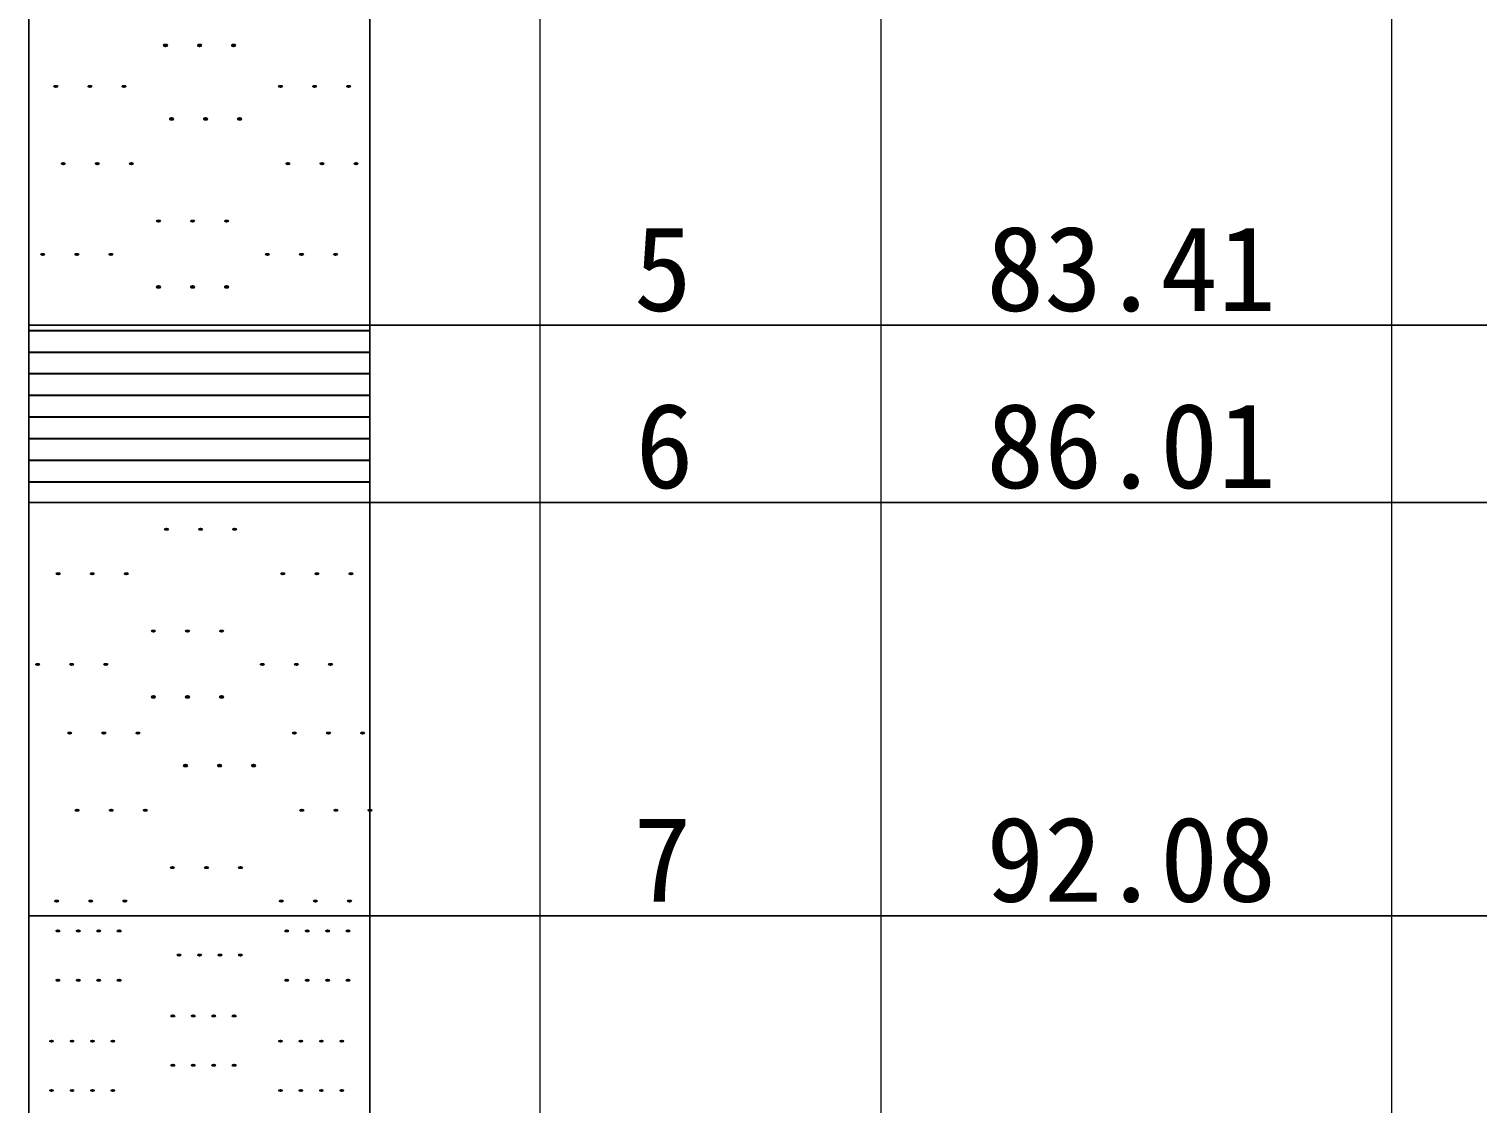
# Model space of a CAD drawing. Header units: millimetres. Extents: x -182 to 395, y -757 to 122.
# Drawn here: x -120.23 to -77.73, y -178.84 to -147.31 of the extents above; entities that cross this region are included whole.
import ezdxf

# ---------------------------------------------------------------- set-up
doc = ezdxf.new("R2010")
doc.units = ezdxf.units.MM
for name, color, linetype in [('KY1WT', 7, 'Continuous'), ('KY2WL', 7, 'Continuous'), ('KY6WL', 7, 'Continuous'), ('岩性描述WT', 7, 'Continuous')]:
    doc.layers.add(name, color=color, linetype=linetype)
doc.styles.get("Standard").update_dxf_attribs({"font": ''})
doc.styles.get('Standard').set_extended_font_data('SimSun')

msp = doc.modelspace()

# ---------------------------------------------------------------- hatches: boundary and pattern name
at = {"layer": 'KY1WT', "lineweight": -3}
h = msp.add_hatch(dxfattribs=at)
h.set_pattern_fill('LINE', color=256, scale=0.5, style=0)
h.set_pattern_definition([(0, (-2930.216, -667.97014), (0, 0.635), [])])
h.paths.add_polyline_path([(-120.228, -156.008), (-120.228, -161.208), (-110.228, -161.208), (-110.228, -156.008)])
at = {"layer": 'KY2WL'}
h = msp.add_hatch(color=256, dxfattribs=at)
edge = h.paths.add_edge_path()
edge.add_ellipse((-116.221, -147.784), major_axis=(0.05, 0), ratio=0.4, start_angle=0, end_angle=180)
edge.add_ellipse((-116.221, -147.784), major_axis=(0.05, 0), ratio=0.4, start_angle=180, end_angle=360)
h = msp.add_hatch(color=256, dxfattribs=at)
edge = h.paths.add_edge_path()
edge.add_ellipse((-116.221, -147.804), major_axis=(0.05, 0), ratio=0.4, start_angle=0, end_angle=180)
edge.add_ellipse((-116.221, -147.804), major_axis=(-0.05, 0), ratio=0.4, start_angle=0, end_angle=180)
h = msp.add_hatch(color=256, dxfattribs=at)
edge = h.paths.add_edge_path()
edge.add_ellipse((-115.221, -147.784), major_axis=(0.05, 0), ratio=0.4, start_angle=0, end_angle=180)
edge.add_ellipse((-115.221, -147.784), major_axis=(0.05, 0), ratio=0.4, start_angle=180, end_angle=360)
h = msp.add_hatch(color=256, dxfattribs=at)
edge = h.paths.add_edge_path()
edge.add_ellipse((-115.221, -147.804), major_axis=(0.05, 0), ratio=0.4, start_angle=0, end_angle=180)
edge.add_ellipse((-115.221, -147.804), major_axis=(-0.05, 0), ratio=0.4, start_angle=0, end_angle=180)
h = msp.add_hatch(color=256, dxfattribs=at)
edge = h.paths.add_edge_path()
edge.add_ellipse((-114.221, -147.784), major_axis=(0.05, 0), ratio=0.4, start_angle=0, end_angle=180)
edge.add_ellipse((-114.221, -147.784), major_axis=(0.05, 0), ratio=0.4, start_angle=180, end_angle=360)
h = msp.add_hatch(color=256, dxfattribs=at)
edge = h.paths.add_edge_path()
edge.add_ellipse((-114.221, -147.804), major_axis=(0.05, 0), ratio=0.4, start_angle=0, end_angle=180)
edge.add_ellipse((-114.221, -147.804), major_axis=(-0.05, 0), ratio=0.4, start_angle=0, end_angle=180)
h = msp.add_hatch(color=256, dxfattribs=at)
edge = h.paths.add_edge_path()
edge.add_ellipse((-118.439, -149), major_axis=(0.05, 0), ratio=0.4, start_angle=0, end_angle=180)
edge.add_ellipse((-118.439, -149), major_axis=(0.05, 0), ratio=0.4, start_angle=180, end_angle=360)
h = msp.add_hatch(color=256, dxfattribs=at)
edge = h.paths.add_edge_path()
edge.add_ellipse((-117.439, -149), major_axis=(0.05, 0), ratio=0.4, start_angle=0, end_angle=180)
edge.add_ellipse((-117.439, -149), major_axis=(0.05, 0), ratio=0.4, start_angle=180, end_angle=360)
h = msp.add_hatch(color=256, dxfattribs=at)
edge = h.paths.add_edge_path()
edge.add_ellipse((-112.845, -149), major_axis=(0.05, 0), ratio=0.4, start_angle=0, end_angle=180)
edge.add_ellipse((-112.845, -149), major_axis=(0.05, 0), ratio=0.4, start_angle=180, end_angle=360)
h = msp.add_hatch(color=256, dxfattribs=at)
edge = h.paths.add_edge_path()
edge.add_ellipse((-111.845, -149), major_axis=(0.05, 0), ratio=0.4, start_angle=0, end_angle=180)
edge.add_ellipse((-111.845, -149), major_axis=(0.05, 0), ratio=0.4, start_angle=180, end_angle=360)
h = msp.add_hatch(color=256, dxfattribs=at)
edge = h.paths.add_edge_path()
edge.add_ellipse((-110.845, -149), major_axis=(0.05, 0), ratio=0.4, start_angle=0, end_angle=180)
edge.add_ellipse((-110.845, -149), major_axis=(0.05, 0), ratio=0.4, start_angle=180, end_angle=360)
h = msp.add_hatch(color=256, dxfattribs=at)
edge = h.paths.add_edge_path()
edge.add_ellipse((-116.043, -149.943), major_axis=(0.05, 0), ratio=0.4, start_angle=0, end_angle=180)
edge.add_ellipse((-116.043, -149.943), major_axis=(0.05, 0), ratio=0.4, start_angle=180, end_angle=360)
h = msp.add_hatch(color=256, dxfattribs=at)
edge = h.paths.add_edge_path()
edge.add_ellipse((-116.043, -149.963), major_axis=(0.05, 0), ratio=0.4, start_angle=0, end_angle=180)
edge.add_ellipse((-116.043, -149.963), major_axis=(-0.05, 0), ratio=0.4, start_angle=0, end_angle=180)
h = msp.add_hatch(color=256, dxfattribs=at)
edge = h.paths.add_edge_path()
edge.add_ellipse((-115.043, -149.943), major_axis=(0.05, 0), ratio=0.4, start_angle=0, end_angle=180)
edge.add_ellipse((-115.043, -149.943), major_axis=(0.05, 0), ratio=0.4, start_angle=180, end_angle=360)
h = msp.add_hatch(color=256, dxfattribs=at)
edge = h.paths.add_edge_path()
edge.add_ellipse((-115.043, -149.963), major_axis=(0.05, 0), ratio=0.4, start_angle=0, end_angle=180)
edge.add_ellipse((-115.043, -149.963), major_axis=(-0.05, 0), ratio=0.4, start_angle=0, end_angle=180)
h = msp.add_hatch(color=256, dxfattribs=at)
edge = h.paths.add_edge_path()
edge.add_ellipse((-114.043, -149.943), major_axis=(0.05, 0), ratio=0.4, start_angle=0, end_angle=180)
edge.add_ellipse((-114.043, -149.943), major_axis=(0.05, 0), ratio=0.4, start_angle=180, end_angle=360)
h = msp.add_hatch(color=256, dxfattribs=at)
edge = h.paths.add_edge_path()
edge.add_ellipse((-114.043, -149.963), major_axis=(0.05, 0), ratio=0.4, start_angle=0, end_angle=180)
edge.add_ellipse((-114.043, -149.963), major_axis=(-0.05, 0), ratio=0.4, start_angle=0, end_angle=180)
h = msp.add_hatch(color=256, dxfattribs=at)
edge = h.paths.add_edge_path()
edge.add_ellipse((-118.221, -151.266), major_axis=(0.05, 0), ratio=0.4, start_angle=0, end_angle=180)
edge.add_ellipse((-118.221, -151.266), major_axis=(0.05, 0), ratio=0.4, start_angle=180, end_angle=360)
h = msp.add_hatch(color=256, dxfattribs=at)
edge = h.paths.add_edge_path()
edge.add_ellipse((-117.221, -151.266), major_axis=(0.05, 0), ratio=0.4, start_angle=0, end_angle=180)
edge.add_ellipse((-117.221, -151.266), major_axis=(0.05, 0), ratio=0.4, start_angle=180, end_angle=360)
h = msp.add_hatch(color=256, dxfattribs=at)
edge = h.paths.add_edge_path()
edge.add_ellipse((-112.627, -151.266), major_axis=(0.05, 0), ratio=0.4, start_angle=0, end_angle=180)
edge.add_ellipse((-112.627, -151.266), major_axis=(0.05, 0), ratio=0.4, start_angle=180, end_angle=360)
h = msp.add_hatch(color=256, dxfattribs=at)
edge = h.paths.add_edge_path()
edge.add_ellipse((-111.627, -151.266), major_axis=(0.05, 0), ratio=0.4, start_angle=0, end_angle=180)
edge.add_ellipse((-111.627, -151.266), major_axis=(0.05, 0), ratio=0.4, start_angle=180, end_angle=360)
h = msp.add_hatch(color=256, dxfattribs=at)
edge = h.paths.add_edge_path()
edge.add_ellipse((-110.627, -151.266), major_axis=(0.05, 0), ratio=0.4, start_angle=0, end_angle=180)
edge.add_ellipse((-110.627, -151.266), major_axis=(0.05, 0), ratio=0.4, start_angle=180, end_angle=360)
h = msp.add_hatch(color=256, dxfattribs=at)
edge = h.paths.add_edge_path()
edge.add_ellipse((-116.426, -152.95), major_axis=(0.05, 0), ratio=0.4, start_angle=0, end_angle=180)
edge.add_ellipse((-116.426, -152.95), major_axis=(-0.05, 0), ratio=0.4, start_angle=0, end_angle=180)
h = msp.add_hatch(color=256, dxfattribs=at)
edge = h.paths.add_edge_path()
edge.add_ellipse((-115.426, -152.95), major_axis=(0.05, 0), ratio=0.4, start_angle=0, end_angle=180)
edge.add_ellipse((-115.426, -152.95), major_axis=(-0.05, 0), ratio=0.4, start_angle=0, end_angle=180)
h = msp.add_hatch(color=256, dxfattribs=at)
edge = h.paths.add_edge_path()
edge.add_ellipse((-114.426, -152.95), major_axis=(0.05, 0), ratio=0.4, start_angle=0, end_angle=180)
edge.add_ellipse((-114.426, -152.95), major_axis=(-0.05, 0), ratio=0.4, start_angle=0, end_angle=180)
h = msp.add_hatch(color=256, dxfattribs=at)
edge = h.paths.add_edge_path()
edge.add_ellipse((-118.823, -153.93), major_axis=(0.05, 0), ratio=0.4, start_angle=0, end_angle=180)
edge.add_ellipse((-118.823, -153.93), major_axis=(0.05, 0), ratio=0.4, start_angle=180, end_angle=360)
h = msp.add_hatch(color=256, dxfattribs=at)
edge = h.paths.add_edge_path()
edge.add_ellipse((-117.823, -153.93), major_axis=(0.05, 0), ratio=0.4, start_angle=0, end_angle=180)
edge.add_ellipse((-117.823, -153.93), major_axis=(0.05, 0), ratio=0.4, start_angle=180, end_angle=360)
h = msp.add_hatch(color=256, dxfattribs=at)
edge = h.paths.add_edge_path()
edge.add_ellipse((-113.229, -153.93), major_axis=(0.05, 0), ratio=0.4, start_angle=0, end_angle=180)
edge.add_ellipse((-113.229, -153.93), major_axis=(0.05, 0), ratio=0.4, start_angle=180, end_angle=360)
h = msp.add_hatch(color=256, dxfattribs=at)
edge = h.paths.add_edge_path()
edge.add_ellipse((-112.229, -153.93), major_axis=(0.05, 0), ratio=0.4, start_angle=0, end_angle=180)
edge.add_ellipse((-112.229, -153.93), major_axis=(0.05, 0), ratio=0.4, start_angle=180, end_angle=360)
h = msp.add_hatch(color=256, dxfattribs=at)
edge = h.paths.add_edge_path()
edge.add_ellipse((-111.229, -153.93), major_axis=(0.05, 0), ratio=0.4, start_angle=0, end_angle=180)
edge.add_ellipse((-111.229, -153.93), major_axis=(0.05, 0), ratio=0.4, start_angle=180, end_angle=360)
h = msp.add_hatch(color=256, dxfattribs=at)
edge = h.paths.add_edge_path()
edge.add_ellipse((-116.426, -154.873), major_axis=(0.05, 0), ratio=0.4, start_angle=0, end_angle=180)
edge.add_ellipse((-116.426, -154.873), major_axis=(0.05, 0), ratio=0.4, start_angle=180, end_angle=360)
h = msp.add_hatch(color=256, dxfattribs=at)
edge = h.paths.add_edge_path()
edge.add_ellipse((-116.426, -154.893), major_axis=(0.05, 0), ratio=0.4, start_angle=0, end_angle=180)
edge.add_ellipse((-116.426, -154.893), major_axis=(-0.05, 0), ratio=0.4, start_angle=0, end_angle=180)
h = msp.add_hatch(color=256, dxfattribs=at)
edge = h.paths.add_edge_path()
edge.add_ellipse((-115.426, -154.873), major_axis=(0.05, 0), ratio=0.4, start_angle=0, end_angle=180)
edge.add_ellipse((-115.426, -154.873), major_axis=(0.05, 0), ratio=0.4, start_angle=180, end_angle=360)
h = msp.add_hatch(color=256, dxfattribs=at)
edge = h.paths.add_edge_path()
edge.add_ellipse((-115.426, -154.893), major_axis=(0.05, 0), ratio=0.4, start_angle=0, end_angle=180)
edge.add_ellipse((-115.426, -154.893), major_axis=(-0.05, 0), ratio=0.4, start_angle=0, end_angle=180)
h = msp.add_hatch(color=256, dxfattribs=at)
edge = h.paths.add_edge_path()
edge.add_ellipse((-114.426, -154.873), major_axis=(0.05, 0), ratio=0.4, start_angle=0, end_angle=180)
edge.add_ellipse((-114.426, -154.873), major_axis=(0.05, 0), ratio=0.4, start_angle=180, end_angle=360)
h = msp.add_hatch(color=256, dxfattribs=at)
edge = h.paths.add_edge_path()
edge.add_ellipse((-114.426, -154.893), major_axis=(0.05, 0), ratio=0.4, start_angle=0, end_angle=180)
edge.add_ellipse((-114.426, -154.893), major_axis=(-0.05, 0), ratio=0.4, start_angle=0, end_angle=180)
h = msp.add_hatch(color=256, dxfattribs=at)
edge = h.paths.add_edge_path()
edge.add_ellipse((-116.191, -161.998), major_axis=(0.05, 0), ratio=0.4, start_angle=0, end_angle=180)
edge.add_ellipse((-116.191, -161.998), major_axis=(-0.05, 0), ratio=0.4, start_angle=0, end_angle=180)
h = msp.add_hatch(color=256, dxfattribs=at)
edge = h.paths.add_edge_path()
edge.add_ellipse((-115.191, -161.998), major_axis=(0.05, 0), ratio=0.4, start_angle=0, end_angle=180)
edge.add_ellipse((-115.191, -161.998), major_axis=(-0.05, 0), ratio=0.4, start_angle=0, end_angle=180)
h = msp.add_hatch(color=256, dxfattribs=at)
edge = h.paths.add_edge_path()
edge.add_ellipse((-114.191, -161.998), major_axis=(0.05, 0), ratio=0.4, start_angle=0, end_angle=180)
edge.add_ellipse((-114.191, -161.998), major_axis=(-0.05, 0), ratio=0.4, start_angle=0, end_angle=180)
h = msp.add_hatch(color=256, dxfattribs=at)
edge = h.paths.add_edge_path()
edge.add_ellipse((-118.37, -163.301), major_axis=(0.05, 0), ratio=0.4, start_angle=0, end_angle=180)
edge.add_ellipse((-118.37, -163.301), major_axis=(0.05, 0), ratio=0.4, start_angle=180, end_angle=360)
h = msp.add_hatch(color=256, dxfattribs=at)
edge = h.paths.add_edge_path()
edge.add_ellipse((-117.37, -163.301), major_axis=(0.05, 0), ratio=0.4, start_angle=0, end_angle=180)
edge.add_ellipse((-117.37, -163.301), major_axis=(0.05, 0), ratio=0.4, start_angle=180, end_angle=360)
h = msp.add_hatch(color=256, dxfattribs=at)
edge = h.paths.add_edge_path()
edge.add_ellipse((-112.776, -163.301), major_axis=(0.05, 0), ratio=0.4, start_angle=0, end_angle=180)
edge.add_ellipse((-112.776, -163.301), major_axis=(0.05, 0), ratio=0.4, start_angle=180, end_angle=360)
h = msp.add_hatch(color=256, dxfattribs=at)
edge = h.paths.add_edge_path()
edge.add_ellipse((-111.776, -163.301), major_axis=(0.05, 0), ratio=0.4, start_angle=0, end_angle=180)
edge.add_ellipse((-111.776, -163.301), major_axis=(0.05, 0), ratio=0.4, start_angle=180, end_angle=360)
h = msp.add_hatch(color=256, dxfattribs=at)
edge = h.paths.add_edge_path()
edge.add_ellipse((-110.776, -163.301), major_axis=(0.05, 0), ratio=0.4, start_angle=0, end_angle=180)
edge.add_ellipse((-110.776, -163.301), major_axis=(0.05, 0), ratio=0.4, start_angle=180, end_angle=360)
h = msp.add_hatch(color=256, dxfattribs=at)
edge = h.paths.add_edge_path()
edge.add_ellipse((-116.575, -164.985), major_axis=(0.05, 0), ratio=0.4, start_angle=0, end_angle=180)
edge.add_ellipse((-116.575, -164.985), major_axis=(-0.05, 0), ratio=0.4, start_angle=0, end_angle=180)
h = msp.add_hatch(color=256, dxfattribs=at)
edge = h.paths.add_edge_path()
edge.add_ellipse((-115.575, -164.985), major_axis=(0.05, 0), ratio=0.4, start_angle=0, end_angle=180)
edge.add_ellipse((-115.575, -164.985), major_axis=(-0.05, 0), ratio=0.4, start_angle=0, end_angle=180)
h = msp.add_hatch(color=256, dxfattribs=at)
edge = h.paths.add_edge_path()
edge.add_ellipse((-114.575, -164.985), major_axis=(0.05, 0), ratio=0.4, start_angle=0, end_angle=180)
edge.add_ellipse((-114.575, -164.985), major_axis=(-0.05, 0), ratio=0.4, start_angle=0, end_angle=180)
h = msp.add_hatch(color=256, dxfattribs=at)
edge = h.paths.add_edge_path()
edge.add_ellipse((-118.972, -165.965), major_axis=(0.05, 0), ratio=0.4, start_angle=0, end_angle=180)
edge.add_ellipse((-118.972, -165.965), major_axis=(0.05, 0), ratio=0.4, start_angle=180, end_angle=360)
h = msp.add_hatch(color=256, dxfattribs=at)
edge = h.paths.add_edge_path()
edge.add_ellipse((-117.972, -165.965), major_axis=(0.05, 0), ratio=0.4, start_angle=0, end_angle=180)
edge.add_ellipse((-117.972, -165.965), major_axis=(0.05, 0), ratio=0.4, start_angle=180, end_angle=360)
h = msp.add_hatch(color=256, dxfattribs=at)
edge = h.paths.add_edge_path()
edge.add_ellipse((-113.378, -165.965), major_axis=(0.05, 0), ratio=0.4, start_angle=0, end_angle=180)
edge.add_ellipse((-113.378, -165.965), major_axis=(0.05, 0), ratio=0.4, start_angle=180, end_angle=360)
h = msp.add_hatch(color=256, dxfattribs=at)
edge = h.paths.add_edge_path()
edge.add_ellipse((-112.378, -165.965), major_axis=(0.05, 0), ratio=0.4, start_angle=0, end_angle=180)
edge.add_ellipse((-112.378, -165.965), major_axis=(0.05, 0), ratio=0.4, start_angle=180, end_angle=360)
h = msp.add_hatch(color=256, dxfattribs=at)
edge = h.paths.add_edge_path()
edge.add_ellipse((-111.378, -165.965), major_axis=(0.05, 0), ratio=0.4, start_angle=0, end_angle=180)
edge.add_ellipse((-111.378, -165.965), major_axis=(0.05, 0), ratio=0.4, start_angle=180, end_angle=360)
h = msp.add_hatch(color=256, dxfattribs=at)
edge = h.paths.add_edge_path()
edge.add_ellipse((-116.575, -166.908), major_axis=(0.05, 0), ratio=0.4, start_angle=0, end_angle=180)
edge.add_ellipse((-116.575, -166.908), major_axis=(0.05, 0), ratio=0.4, start_angle=180, end_angle=360)
h = msp.add_hatch(color=256, dxfattribs=at)
edge = h.paths.add_edge_path()
edge.add_ellipse((-116.575, -166.928), major_axis=(0.05, 0), ratio=0.4, start_angle=0, end_angle=180)
edge.add_ellipse((-116.575, -166.928), major_axis=(-0.05, 0), ratio=0.4, start_angle=0, end_angle=180)
h = msp.add_hatch(color=256, dxfattribs=at)
edge = h.paths.add_edge_path()
edge.add_ellipse((-115.575, -166.908), major_axis=(0.05, 0), ratio=0.4, start_angle=0, end_angle=180)
edge.add_ellipse((-115.575, -166.908), major_axis=(0.05, 0), ratio=0.4, start_angle=180, end_angle=360)
h = msp.add_hatch(color=256, dxfattribs=at)
edge = h.paths.add_edge_path()
edge.add_ellipse((-115.575, -166.928), major_axis=(0.05, 0), ratio=0.4, start_angle=0, end_angle=180)
edge.add_ellipse((-115.575, -166.928), major_axis=(-0.05, 0), ratio=0.4, start_angle=0, end_angle=180)
h = msp.add_hatch(color=256, dxfattribs=at)
edge = h.paths.add_edge_path()
edge.add_ellipse((-114.575, -166.908), major_axis=(0.05, 0), ratio=0.4, start_angle=0, end_angle=180)
edge.add_ellipse((-114.575, -166.908), major_axis=(0.05, 0), ratio=0.4, start_angle=180, end_angle=360)
h = msp.add_hatch(color=256, dxfattribs=at)
edge = h.paths.add_edge_path()
edge.add_ellipse((-114.575, -166.928), major_axis=(0.05, 0), ratio=0.4, start_angle=0, end_angle=180)
edge.add_ellipse((-114.575, -166.928), major_axis=(-0.05, 0), ratio=0.4, start_angle=0, end_angle=180)
h = msp.add_hatch(color=256, dxfattribs=at)
edge = h.paths.add_edge_path()
edge.add_ellipse((-118.031, -167.979), major_axis=(0.05, 0), ratio=0.4, start_angle=0, end_angle=180)
edge.add_ellipse((-118.031, -167.979), major_axis=(-0.05, 0), ratio=0.4, start_angle=0, end_angle=180)
h = msp.add_hatch(color=256, dxfattribs=at)
edge = h.paths.add_edge_path()
edge.add_ellipse((-117.031, -167.979), major_axis=(0.05, 0), ratio=0.4, start_angle=0, end_angle=180)
edge.add_ellipse((-117.031, -167.979), major_axis=(-0.05, 0), ratio=0.4, start_angle=0, end_angle=180)
h = msp.add_hatch(color=256, dxfattribs=at)
edge = h.paths.add_edge_path()
edge.add_ellipse((-112.437, -167.979), major_axis=(0.05, 0), ratio=0.4, start_angle=0, end_angle=180)
edge.add_ellipse((-112.437, -167.979), major_axis=(-0.05, 0), ratio=0.4, start_angle=0, end_angle=180)
h = msp.add_hatch(color=256, dxfattribs=at)
edge = h.paths.add_edge_path()
edge.add_ellipse((-111.437, -167.979), major_axis=(0.05, 0), ratio=0.4, start_angle=0, end_angle=180)
edge.add_ellipse((-111.437, -167.979), major_axis=(-0.05, 0), ratio=0.4, start_angle=0, end_angle=180)
h = msp.add_hatch(color=256, dxfattribs=at)
edge = h.paths.add_edge_path()
edge.add_ellipse((-110.437, -167.979), major_axis=(0.05, 0), ratio=0.4, start_angle=0, end_angle=180)
edge.add_ellipse((-110.437, -167.979), major_axis=(-0.05, 0), ratio=0.4, start_angle=0, end_angle=180)
h = msp.add_hatch(color=256, dxfattribs=at)
edge = h.paths.add_edge_path()
edge.add_ellipse((-115.634, -168.922), major_axis=(0.05, 0), ratio=0.4, start_angle=0, end_angle=180)
edge.add_ellipse((-115.634, -168.922), major_axis=(0.05, 0), ratio=0.4, start_angle=180, end_angle=360)
h = msp.add_hatch(color=256, dxfattribs=at)
edge = h.paths.add_edge_path()
edge.add_ellipse((-115.634, -168.942), major_axis=(0.05, 0), ratio=0.4, start_angle=0, end_angle=180)
edge.add_ellipse((-115.634, -168.942), major_axis=(0.05, 0), ratio=0.4, start_angle=180, end_angle=360)
h = msp.add_hatch(color=256, dxfattribs=at)
edge = h.paths.add_edge_path()
edge.add_ellipse((-114.634, -168.922), major_axis=(0.05, 0), ratio=0.4, start_angle=0, end_angle=180)
edge.add_ellipse((-114.634, -168.922), major_axis=(0.05, 0), ratio=0.4, start_angle=180, end_angle=360)
h = msp.add_hatch(color=256, dxfattribs=at)
edge = h.paths.add_edge_path()
edge.add_ellipse((-114.634, -168.942), major_axis=(0.05, 0), ratio=0.4, start_angle=0, end_angle=180)
edge.add_ellipse((-114.634, -168.942), major_axis=(0.05, 0), ratio=0.4, start_angle=180, end_angle=360)
h = msp.add_hatch(color=256, dxfattribs=at)
edge = h.paths.add_edge_path()
edge.add_ellipse((-113.634, -168.922), major_axis=(0.05, 0), ratio=0.4, start_angle=0, end_angle=180)
edge.add_ellipse((-113.634, -168.922), major_axis=(0.05, 0), ratio=0.4, start_angle=180, end_angle=360)
h = msp.add_hatch(color=256, dxfattribs=at)
edge = h.paths.add_edge_path()
edge.add_ellipse((-113.634, -168.942), major_axis=(0.05, 0), ratio=0.4, start_angle=0, end_angle=180)
edge.add_ellipse((-113.634, -168.942), major_axis=(0.05, 0), ratio=0.4, start_angle=180, end_angle=360)
h = msp.add_hatch(color=256, dxfattribs=at)
edge = h.paths.add_edge_path()
edge.add_ellipse((-117.813, -170.245), major_axis=(0.05, 0), ratio=0.4, start_angle=0, end_angle=180)
edge.add_ellipse((-117.813, -170.245), major_axis=(0.05, 0), ratio=0.4, start_angle=180, end_angle=360)
h = msp.add_hatch(color=256, dxfattribs=at)
edge = h.paths.add_edge_path()
edge.add_ellipse((-116.813, -170.245), major_axis=(0.05, 0), ratio=0.4, start_angle=0, end_angle=180)
edge.add_ellipse((-116.813, -170.245), major_axis=(0.05, 0), ratio=0.4, start_angle=180, end_angle=360)
h = msp.add_hatch(color=256, dxfattribs=at)
edge = h.paths.add_edge_path()
edge.add_ellipse((-112.219, -170.245), major_axis=(0.05, 0), ratio=0.4, start_angle=0, end_angle=180)
edge.add_ellipse((-112.219, -170.245), major_axis=(0.05, 0), ratio=0.4, start_angle=180, end_angle=360)
h = msp.add_hatch(color=256, dxfattribs=at)
edge = h.paths.add_edge_path()
edge.add_ellipse((-111.219, -170.245), major_axis=(0.05, 0), ratio=0.4, start_angle=0, end_angle=180)
edge.add_ellipse((-111.219, -170.245), major_axis=(0.05, 0), ratio=0.4, start_angle=180, end_angle=360)
h = msp.add_hatch(color=256, dxfattribs=at)
edge = h.paths.add_edge_path()
edge.add_ellipse((-110.219, -170.245), major_axis=(0.05, 0), ratio=0.4, start_angle=0, end_angle=180)
edge.add_ellipse((-110.219, -170.245), major_axis=(0.05, 0), ratio=0.4, start_angle=180, end_angle=360)
h = msp.add_hatch(color=256, dxfattribs=at)
edge = h.paths.add_edge_path()
edge.add_ellipse((-116.018, -171.929), major_axis=(0.05, 0), ratio=0.4, start_angle=0, end_angle=180)
edge.add_ellipse((-116.018, -171.929), major_axis=(0.05, 0), ratio=0.4, start_angle=180, end_angle=360)
h = msp.add_hatch(color=256, dxfattribs=at)
edge = h.paths.add_edge_path()
edge.add_ellipse((-115.018, -171.929), major_axis=(0.05, 0), ratio=0.4, start_angle=0, end_angle=180)
edge.add_ellipse((-115.018, -171.929), major_axis=(0.05, 0), ratio=0.4, start_angle=180, end_angle=360)
h = msp.add_hatch(color=256, dxfattribs=at)
edge = h.paths.add_edge_path()
edge.add_ellipse((-114.018, -171.929), major_axis=(0.05, 0), ratio=0.4, start_angle=0, end_angle=180)
edge.add_ellipse((-114.018, -171.929), major_axis=(0.05, 0), ratio=0.4, start_angle=180, end_angle=360)
h = msp.add_hatch(color=256, dxfattribs=at)
edge = h.paths.add_edge_path()
edge.add_ellipse((-118.414, -172.909), major_axis=(0.05, 0), ratio=0.4, start_angle=0, end_angle=180)
edge.add_ellipse((-118.414, -172.909), major_axis=(0.05, 0), ratio=0.4, start_angle=180, end_angle=360)
h = msp.add_hatch(color=256, dxfattribs=at)
edge = h.paths.add_edge_path()
edge.add_ellipse((-117.414, -172.909), major_axis=(0.05, 0), ratio=0.4, start_angle=0, end_angle=180)
edge.add_ellipse((-117.414, -172.909), major_axis=(0.05, 0), ratio=0.4, start_angle=180, end_angle=360)
h = msp.add_hatch(color=256, dxfattribs=at)
edge = h.paths.add_edge_path()
edge.add_ellipse((-112.82, -172.909), major_axis=(0.05, 0), ratio=0.4, start_angle=0, end_angle=180)
edge.add_ellipse((-112.82, -172.909), major_axis=(0.05, 0), ratio=0.4, start_angle=180, end_angle=360)
h = msp.add_hatch(color=256, dxfattribs=at)
edge = h.paths.add_edge_path()
edge.add_ellipse((-111.82, -172.909), major_axis=(0.05, 0), ratio=0.4, start_angle=0, end_angle=180)
edge.add_ellipse((-111.82, -172.909), major_axis=(0.05, 0), ratio=0.4, start_angle=180, end_angle=360)
h = msp.add_hatch(color=256, dxfattribs=at)
edge = h.paths.add_edge_path()
edge.add_ellipse((-110.82, -172.909), major_axis=(0.05, 0), ratio=0.4, start_angle=0, end_angle=180)
edge.add_ellipse((-110.82, -172.909), major_axis=(0.05, 0), ratio=0.4, start_angle=180, end_angle=360)
h = msp.add_hatch(color=256, dxfattribs=at)
edge = h.paths.add_edge_path()
edge.add_ellipse((-119.379, -173.788), major_axis=(0.05, 0), ratio=0.4, start_angle=0, end_angle=180)
edge.add_ellipse((-119.379, -173.788), major_axis=(0.05, 0), ratio=0.4, start_angle=180, end_angle=360)
h = msp.add_hatch(color=256, dxfattribs=at)
edge = h.paths.add_edge_path()
edge.add_ellipse((-118.779, -173.788), major_axis=(0.05, 0), ratio=0.4, start_angle=0, end_angle=180)
edge.add_ellipse((-118.779, -173.788), major_axis=(0.05, 0), ratio=0.4, start_angle=180, end_angle=360)
h = msp.add_hatch(color=256, dxfattribs=at)
edge = h.paths.add_edge_path()
edge.add_ellipse((-118.179, -173.788), major_axis=(0.05, 0), ratio=0.4, start_angle=0, end_angle=180)
edge.add_ellipse((-118.179, -173.788), major_axis=(0.05, 0), ratio=0.4, start_angle=180, end_angle=360)
h = msp.add_hatch(color=256, dxfattribs=at)
edge = h.paths.add_edge_path()
edge.add_ellipse((-117.579, -173.788), major_axis=(0.05, 0), ratio=0.4, start_angle=0, end_angle=180)
edge.add_ellipse((-117.579, -173.788), major_axis=(0.05, 0), ratio=0.4, start_angle=180, end_angle=360)
h = msp.add_hatch(color=256, dxfattribs=at)
edge = h.paths.add_edge_path()
edge.add_ellipse((-112.661, -173.788), major_axis=(0.05, 0), ratio=0.4, start_angle=0, end_angle=180)
edge.add_ellipse((-112.661, -173.788), major_axis=(0.05, 0), ratio=0.4, start_angle=180, end_angle=360)
h = msp.add_hatch(color=256, dxfattribs=at)
edge = h.paths.add_edge_path()
edge.add_ellipse((-112.061, -173.788), major_axis=(0.05, 0), ratio=0.4, start_angle=0, end_angle=180)
edge.add_ellipse((-112.061, -173.788), major_axis=(0.05, 0), ratio=0.4, start_angle=180, end_angle=360)
h = msp.add_hatch(color=256, dxfattribs=at)
edge = h.paths.add_edge_path()
edge.add_ellipse((-111.461, -173.788), major_axis=(0.05, 0), ratio=0.4, start_angle=0, end_angle=180)
edge.add_ellipse((-111.461, -173.788), major_axis=(0.05, 0), ratio=0.4, start_angle=180, end_angle=360)
h = msp.add_hatch(color=256, dxfattribs=at)
edge = h.paths.add_edge_path()
edge.add_ellipse((-110.861, -173.788), major_axis=(0.05, 0), ratio=0.4, start_angle=0, end_angle=180)
edge.add_ellipse((-110.861, -173.788), major_axis=(0.05, 0), ratio=0.4, start_angle=180, end_angle=360)
h = msp.add_hatch(color=256, dxfattribs=at)
edge = h.paths.add_edge_path()
edge.add_ellipse((-115.821, -174.496), major_axis=(0.05, 0), ratio=0.4, start_angle=0, end_angle=180)
edge.add_ellipse((-115.821, -174.496), major_axis=(0.05, 0), ratio=0.4, start_angle=180, end_angle=360)
h = msp.add_hatch(color=256, dxfattribs=at)
edge = h.paths.add_edge_path()
edge.add_ellipse((-115.821, -174.496), major_axis=(0.05, 0), ratio=0.4, start_angle=0, end_angle=180)
edge.add_ellipse((-115.821, -174.496), major_axis=(0.05, 0), ratio=0.4, start_angle=180, end_angle=360)
h = msp.add_hatch(color=256, dxfattribs=at)
edge = h.paths.add_edge_path()
edge.add_ellipse((-115.221, -174.496), major_axis=(0.05, 0), ratio=0.4, start_angle=0, end_angle=180)
edge.add_ellipse((-115.221, -174.496), major_axis=(0.05, 0), ratio=0.4, start_angle=180, end_angle=360)
h = msp.add_hatch(color=256, dxfattribs=at)
edge = h.paths.add_edge_path()
edge.add_ellipse((-115.221, -174.496), major_axis=(0.05, 0), ratio=0.4, start_angle=0, end_angle=180)
edge.add_ellipse((-115.221, -174.496), major_axis=(0.05, 0), ratio=0.4, start_angle=180, end_angle=360)
h = msp.add_hatch(color=256, dxfattribs=at)
edge = h.paths.add_edge_path()
edge.add_ellipse((-114.621, -174.496), major_axis=(0.05, 0), ratio=0.4, start_angle=0, end_angle=180)
edge.add_ellipse((-114.621, -174.496), major_axis=(0.05, 0), ratio=0.4, start_angle=180, end_angle=360)
h = msp.add_hatch(color=256, dxfattribs=at)
edge = h.paths.add_edge_path()
edge.add_ellipse((-114.621, -174.496), major_axis=(0.05, 0), ratio=0.4, start_angle=0, end_angle=180)
edge.add_ellipse((-114.621, -174.496), major_axis=(0.05, 0), ratio=0.4, start_angle=180, end_angle=360)
h = msp.add_hatch(color=256, dxfattribs=at)
edge = h.paths.add_edge_path()
edge.add_ellipse((-114.021, -174.496), major_axis=(0.05, 0), ratio=0.4, start_angle=0, end_angle=180)
edge.add_ellipse((-114.021, -174.496), major_axis=(0.05, 0), ratio=0.4, start_angle=180, end_angle=360)
h = msp.add_hatch(color=256, dxfattribs=at)
edge = h.paths.add_edge_path()
edge.add_ellipse((-114.021, -174.496), major_axis=(0.05, 0), ratio=0.4, start_angle=0, end_angle=180)
edge.add_ellipse((-114.021, -174.496), major_axis=(0.05, 0), ratio=0.4, start_angle=180, end_angle=360)
h = msp.add_hatch(color=256, dxfattribs=at)
edge = h.paths.add_edge_path()
edge.add_ellipse((-119.379, -175.236), major_axis=(0.05, 0), ratio=0.4, start_angle=0, end_angle=180)
edge.add_ellipse((-119.379, -175.236), major_axis=(0.05, 0), ratio=0.4, start_angle=180, end_angle=360)
h = msp.add_hatch(color=256, dxfattribs=at)
edge = h.paths.add_edge_path()
edge.add_ellipse((-118.779, -175.236), major_axis=(0.05, 0), ratio=0.4, start_angle=0, end_angle=180)
edge.add_ellipse((-118.779, -175.236), major_axis=(0.05, 0), ratio=0.4, start_angle=180, end_angle=360)
h = msp.add_hatch(color=256, dxfattribs=at)
edge = h.paths.add_edge_path()
edge.add_ellipse((-118.179, -175.236), major_axis=(0.05, 0), ratio=0.4, start_angle=0, end_angle=180)
edge.add_ellipse((-118.179, -175.236), major_axis=(0.05, 0), ratio=0.4, start_angle=180, end_angle=360)
h = msp.add_hatch(color=256, dxfattribs=at)
edge = h.paths.add_edge_path()
edge.add_ellipse((-117.579, -175.236), major_axis=(0.05, 0), ratio=0.4, start_angle=0, end_angle=180)
edge.add_ellipse((-117.579, -175.236), major_axis=(0.05, 0), ratio=0.4, start_angle=180, end_angle=360)
h = msp.add_hatch(color=256, dxfattribs=at)
edge = h.paths.add_edge_path()
edge.add_ellipse((-112.661, -175.236), major_axis=(0.05, 0), ratio=0.4, start_angle=0, end_angle=180)
edge.add_ellipse((-112.661, -175.236), major_axis=(0.05, 0), ratio=0.4, start_angle=180, end_angle=360)
h = msp.add_hatch(color=256, dxfattribs=at)
edge = h.paths.add_edge_path()
edge.add_ellipse((-112.061, -175.236), major_axis=(0.05, 0), ratio=0.4, start_angle=0, end_angle=180)
edge.add_ellipse((-112.061, -175.236), major_axis=(0.05, 0), ratio=0.4, start_angle=180, end_angle=360)
h = msp.add_hatch(color=256, dxfattribs=at)
edge = h.paths.add_edge_path()
edge.add_ellipse((-111.461, -175.236), major_axis=(0.05, 0), ratio=0.4, start_angle=0, end_angle=180)
edge.add_ellipse((-111.461, -175.236), major_axis=(0.05, 0), ratio=0.4, start_angle=180, end_angle=360)
h = msp.add_hatch(color=256, dxfattribs=at)
edge = h.paths.add_edge_path()
edge.add_ellipse((-110.861, -175.236), major_axis=(0.05, 0), ratio=0.4, start_angle=0, end_angle=180)
edge.add_ellipse((-110.861, -175.236), major_axis=(0.05, 0), ratio=0.4, start_angle=180, end_angle=360)
h = msp.add_hatch(color=256, dxfattribs=at)
edge = h.paths.add_edge_path()
edge.add_ellipse((-116.005, -176.282), major_axis=(0.05, 0), ratio=0.4, start_angle=0, end_angle=180)
edge.add_ellipse((-116.005, -176.282), major_axis=(0.05, 0), ratio=0.4, start_angle=180, end_angle=360)
h = msp.add_hatch(color=256, dxfattribs=at)
edge = h.paths.add_edge_path()
edge.add_ellipse((-115.405, -176.282), major_axis=(0.05, 0), ratio=0.4, start_angle=0, end_angle=180)
edge.add_ellipse((-115.405, -176.282), major_axis=(0.05, 0), ratio=0.4, start_angle=180, end_angle=360)
h = msp.add_hatch(color=256, dxfattribs=at)
edge = h.paths.add_edge_path()
edge.add_ellipse((-114.805, -176.282), major_axis=(0.05, 0), ratio=0.4, start_angle=0, end_angle=180)
edge.add_ellipse((-114.805, -176.282), major_axis=(0.05, 0), ratio=0.4, start_angle=180, end_angle=360)
h = msp.add_hatch(color=256, dxfattribs=at)
edge = h.paths.add_edge_path()
edge.add_ellipse((-114.205, -176.282), major_axis=(0.05, 0), ratio=0.4, start_angle=0, end_angle=180)
edge.add_ellipse((-114.205, -176.282), major_axis=(0.05, 0), ratio=0.4, start_angle=180, end_angle=360)
h = msp.add_hatch(color=256, dxfattribs=at)
edge = h.paths.add_edge_path()
edge.add_ellipse((-119.563, -177.022), major_axis=(0.05, 0), ratio=0.4, start_angle=0, end_angle=180)
edge.add_ellipse((-119.563, -177.022), major_axis=(0.05, 0), ratio=0.4, start_angle=180, end_angle=360)
h = msp.add_hatch(color=256, dxfattribs=at)
edge = h.paths.add_edge_path()
edge.add_ellipse((-118.963, -177.022), major_axis=(0.05, 0), ratio=0.4, start_angle=0, end_angle=180)
edge.add_ellipse((-118.963, -177.022), major_axis=(0.05, 0), ratio=0.4, start_angle=180, end_angle=360)
h = msp.add_hatch(color=256, dxfattribs=at)
edge = h.paths.add_edge_path()
edge.add_ellipse((-118.363, -177.022), major_axis=(0.05, 0), ratio=0.4, start_angle=0, end_angle=180)
edge.add_ellipse((-118.363, -177.022), major_axis=(0.05, 0), ratio=0.4, start_angle=180, end_angle=360)
h = msp.add_hatch(color=256, dxfattribs=at)
edge = h.paths.add_edge_path()
edge.add_ellipse((-117.763, -177.022), major_axis=(0.05, 0), ratio=0.4, start_angle=0, end_angle=180)
edge.add_ellipse((-117.763, -177.022), major_axis=(0.05, 0), ratio=0.4, start_angle=180, end_angle=360)
h = msp.add_hatch(color=256, dxfattribs=at)
edge = h.paths.add_edge_path()
edge.add_ellipse((-112.845, -177.022), major_axis=(0.05, 0), ratio=0.4, start_angle=0, end_angle=180)
edge.add_ellipse((-112.845, -177.022), major_axis=(0.05, 0), ratio=0.4, start_angle=180, end_angle=360)
h = msp.add_hatch(color=256, dxfattribs=at)
edge = h.paths.add_edge_path()
edge.add_ellipse((-112.245, -177.022), major_axis=(0.05, 0), ratio=0.4, start_angle=0, end_angle=180)
edge.add_ellipse((-112.245, -177.022), major_axis=(0.05, 0), ratio=0.4, start_angle=180, end_angle=360)
h = msp.add_hatch(color=256, dxfattribs=at)
edge = h.paths.add_edge_path()
edge.add_ellipse((-111.645, -177.022), major_axis=(0.05, 0), ratio=0.4, start_angle=0, end_angle=180)
edge.add_ellipse((-111.645, -177.022), major_axis=(0.05, 0), ratio=0.4, start_angle=180, end_angle=360)
h = msp.add_hatch(color=256, dxfattribs=at)
edge = h.paths.add_edge_path()
edge.add_ellipse((-111.045, -177.022), major_axis=(0.05, 0), ratio=0.4, start_angle=0, end_angle=180)
edge.add_ellipse((-111.045, -177.022), major_axis=(0.05, 0), ratio=0.4, start_angle=180, end_angle=360)
h = msp.add_hatch(color=256, dxfattribs=at)
edge = h.paths.add_edge_path()
edge.add_ellipse((-116.005, -177.73), major_axis=(0.05, 0), ratio=0.4, start_angle=0, end_angle=180)
edge.add_ellipse((-116.005, -177.73), major_axis=(0.05, 0), ratio=0.4, start_angle=180, end_angle=360)
h = msp.add_hatch(color=256, dxfattribs=at)
edge = h.paths.add_edge_path()
edge.add_ellipse((-116.005, -177.73), major_axis=(0.05, 0), ratio=0.4, start_angle=0, end_angle=180)
edge.add_ellipse((-116.005, -177.73), major_axis=(0.05, 0), ratio=0.4, start_angle=180, end_angle=360)
h = msp.add_hatch(color=256, dxfattribs=at)
edge = h.paths.add_edge_path()
edge.add_ellipse((-115.405, -177.73), major_axis=(0.05, 0), ratio=0.4, start_angle=0, end_angle=180)
edge.add_ellipse((-115.405, -177.73), major_axis=(0.05, 0), ratio=0.4, start_angle=180, end_angle=360)
h = msp.add_hatch(color=256, dxfattribs=at)
edge = h.paths.add_edge_path()
edge.add_ellipse((-115.405, -177.73), major_axis=(0.05, 0), ratio=0.4, start_angle=0, end_angle=180)
edge.add_ellipse((-115.405, -177.73), major_axis=(0.05, 0), ratio=0.4, start_angle=180, end_angle=360)
h = msp.add_hatch(color=256, dxfattribs=at)
edge = h.paths.add_edge_path()
edge.add_ellipse((-114.805, -177.73), major_axis=(0.05, 0), ratio=0.4, start_angle=0, end_angle=180)
edge.add_ellipse((-114.805, -177.73), major_axis=(0.05, 0), ratio=0.4, start_angle=180, end_angle=360)
h = msp.add_hatch(color=256, dxfattribs=at)
edge = h.paths.add_edge_path()
edge.add_ellipse((-114.805, -177.73), major_axis=(0.05, 0), ratio=0.4, start_angle=0, end_angle=180)
edge.add_ellipse((-114.805, -177.73), major_axis=(0.05, 0), ratio=0.4, start_angle=180, end_angle=360)
h = msp.add_hatch(color=256, dxfattribs=at)
edge = h.paths.add_edge_path()
edge.add_ellipse((-114.205, -177.73), major_axis=(0.05, 0), ratio=0.4, start_angle=0, end_angle=180)
edge.add_ellipse((-114.205, -177.73), major_axis=(0.05, 0), ratio=0.4, start_angle=180, end_angle=360)
h = msp.add_hatch(color=256, dxfattribs=at)
edge = h.paths.add_edge_path()
edge.add_ellipse((-114.205, -177.73), major_axis=(0.05, 0), ratio=0.4, start_angle=0, end_angle=180)
edge.add_ellipse((-114.205, -177.73), major_axis=(0.05, 0), ratio=0.4, start_angle=180, end_angle=360)
h = msp.add_hatch(color=256, dxfattribs=at)
edge = h.paths.add_edge_path()
edge.add_ellipse((-119.563, -178.47), major_axis=(0.05, 0), ratio=0.4, start_angle=0, end_angle=180)
edge.add_ellipse((-119.563, -178.47), major_axis=(0.05, 0), ratio=0.4, start_angle=180, end_angle=360)
h = msp.add_hatch(color=256, dxfattribs=at)
edge = h.paths.add_edge_path()
edge.add_ellipse((-118.963, -178.47), major_axis=(0.05, 0), ratio=0.4, start_angle=0, end_angle=180)
edge.add_ellipse((-118.963, -178.47), major_axis=(0.05, 0), ratio=0.4, start_angle=180, end_angle=360)
h = msp.add_hatch(color=256, dxfattribs=at)
edge = h.paths.add_edge_path()
edge.add_ellipse((-118.363, -178.47), major_axis=(0.05, 0), ratio=0.4, start_angle=0, end_angle=180)
edge.add_ellipse((-118.363, -178.47), major_axis=(0.05, 0), ratio=0.4, start_angle=180, end_angle=360)
h = msp.add_hatch(color=256, dxfattribs=at)
edge = h.paths.add_edge_path()
edge.add_ellipse((-117.763, -178.47), major_axis=(0.05, 0), ratio=0.4, start_angle=0, end_angle=180)
edge.add_ellipse((-117.763, -178.47), major_axis=(0.05, 0), ratio=0.4, start_angle=180, end_angle=360)
h = msp.add_hatch(color=256, dxfattribs=at)
edge = h.paths.add_edge_path()
edge.add_ellipse((-112.845, -178.47), major_axis=(0.05, 0), ratio=0.4, start_angle=0, end_angle=180)
edge.add_ellipse((-112.845, -178.47), major_axis=(0.05, 0), ratio=0.4, start_angle=180, end_angle=360)
h = msp.add_hatch(color=256, dxfattribs=at)
edge = h.paths.add_edge_path()
edge.add_ellipse((-112.245, -178.47), major_axis=(0.05, 0), ratio=0.4, start_angle=0, end_angle=180)
edge.add_ellipse((-112.245, -178.47), major_axis=(0.05, 0), ratio=0.4, start_angle=180, end_angle=360)
h = msp.add_hatch(color=256, dxfattribs=at)
edge = h.paths.add_edge_path()
edge.add_ellipse((-111.645, -178.47), major_axis=(0.05, 0), ratio=0.4, start_angle=0, end_angle=180)
edge.add_ellipse((-111.645, -178.47), major_axis=(0.05, 0), ratio=0.4, start_angle=180, end_angle=360)
h = msp.add_hatch(color=256, dxfattribs=at)
edge = h.paths.add_edge_path()
edge.add_ellipse((-111.045, -178.47), major_axis=(0.05, 0), ratio=0.4, start_angle=0, end_angle=180)
edge.add_ellipse((-111.045, -178.47), major_axis=(0.05, 0), ratio=0.4, start_angle=180, end_angle=360)

# ---------------------------------------------------------------- linework, layer by layer
at = {"lineweight": 20}
for p, q in [((-120.228, 10.812), (-120.228, -302.248)), ((-110.228, -100.788), (-110.228, -302.248))]:
    msp.add_line(p, q, dxfattribs=at)
at = {"layer": 'KY2WL', "lineweight": 20}
for p, q in [((-120.228, -156.008), (-35.228, -156.008)), ((-109.228, -156.008), (-120.228, -156.008)), ((-50.228, -156.008), (-109.228, -156.008)), ((-120.228, -161.208), (-35.228, -161.208)), ((-109.228, -161.208), (-120.228, -161.208)), ((-50.228, -161.208), (-109.228, -161.208)), ((-120.228, -173.348), (-35.228, -173.348)), ((-109.228, -173.348), (-120.228, -173.348)), ((-50.228, -173.348), (-109.228, -173.348))]:
    msp.add_line(p, q, dxfattribs=at)
at = {"layer": 'KY2WL'}
for centre in [(-116.221, -147.784), (-115.221, -147.784), (-114.221, -147.784), (-119.439, -149), (-118.439, -149), (-117.439, -149), (-112.845, -149), (-111.845, -149), (-110.845, -149), (-116.043, -149.963), (-116.043, -149.943), (-115.043, -149.963), (-115.043, -149.943), (-114.043, -149.963), (-114.043, -149.943), (-119.221, -151.266), (-118.221, -151.266), (-117.221, -151.266), (-112.627, -151.266), (-111.627, -151.266), (-110.627, -151.266), (-116.426, -152.95), (-115.426, -152.95), (-114.426, -152.95), (-119.823, -153.93), (-118.823, -153.93), (-117.823, -153.93), (-113.229, -153.93), (-112.229, -153.93), (-111.229, -153.93), (-116.426, -154.873), (-115.426, -154.873), (-114.426, -154.873), (-116.191, -161.998), (-115.191, -161.998), (-114.191, -161.998), (-119.37, -163.301), (-118.37, -163.301), (-117.37, -163.301), (-112.776, -163.301), (-111.776, -163.301), (-110.776, -163.301), (-116.575, -164.985), (-115.575, -164.985), (-114.575, -164.985), (-119.972, -165.965), (-118.972, -165.965), (-117.972, -165.965), (-113.378, -165.965), (-112.378, -165.965), (-111.378, -165.965), (-116.575, -166.908), (-115.575, -166.908), (-114.575, -166.908), (-115.634, -168.922), (-115.634, -168.942), (-114.634, -168.922), (-114.634, -168.942), (-113.634, -168.922), (-113.634, -168.942), (-118.813, -170.245), (-117.813, -170.245), (-116.813, -170.245), (-112.219, -170.245), (-111.219, -170.245), (-110.219, -170.245), (-116.018, -171.929), (-115.018, -171.929), (-114.018, -171.929), (-119.414, -172.909), (-118.414, -172.909), (-117.414, -172.909), (-112.82, -172.909), (-111.82, -172.909), (-110.82, -172.909), (-119.379, -173.788), (-118.779, -173.788), (-118.179, -173.788), (-117.579, -173.788), (-112.661, -173.788), (-112.061, -173.788), (-111.461, -173.788), (-110.861, -173.788), (-115.821, -174.496), (-115.821, -174.496), (-115.221, -174.496), (-115.221, -174.496), (-114.621, -174.496), (-114.621, -174.496), (-114.021, -174.496), (-114.021, -174.496), (-119.379, -175.236), (-118.779, -175.236), (-118.179, -175.236), (-117.579, -175.236), (-112.661, -175.236), (-112.061, -175.236), (-111.461, -175.236), (-110.861, -175.236), (-116.005, -176.282), (-115.405, -176.282), (-114.805, -176.282), (-114.205, -176.282), (-119.563, -177.022), (-118.963, -177.022), (-118.363, -177.022), (-117.763, -177.022), (-112.845, -177.022), (-112.245, -177.022), (-111.645, -177.022), (-111.045, -177.022), (-116.005, -177.73), (-116.005, -177.73), (-115.405, -177.73), (-115.405, -177.73), (-114.805, -177.73), (-114.805, -177.73), (-114.205, -177.73), (-114.205, -177.73), (-119.563, -178.47), (-118.963, -178.47), (-118.363, -178.47), (-117.763, -178.47), (-112.845, -178.47), (-112.245, -178.47), (-111.645, -178.47), (-111.045, -178.47)]:
    msp.add_ellipse(centre, major_axis=(0.05, 0), ratio=0.4, dxfattribs=at)
for centre in [(-116.221, -147.804), (-115.221, -147.804), (-114.221, -147.804), (-116.426, -154.893), (-115.426, -154.893), (-114.426, -154.893), (-116.575, -166.928), (-115.575, -166.928), (-114.575, -166.928), (-119.031, -167.979), (-118.031, -167.979), (-117.031, -167.979), (-112.437, -167.979), (-111.437, -167.979), (-110.437, -167.979)]:
    msp.add_ellipse(centre, major_axis=(-0.05, 0), ratio=0.4, start_param=3.141593, end_param=9.424778, dxfattribs=at)
at = {"layer": 'KY6WL', "lineweight": 20}
for p, q in [((-120.228, -345.788), (-120.228, 10.812)), ((-110.228, -345.788), (-110.228, 10.812)), ((-105.228, -345.788), (-105.228, 10.812)), ((-95.228, 10.812), (-95.228, -345.788)), ((-80.228, -345.788), (-80.228, 10.812))]:
    msp.add_line(p, q, dxfattribs=at)

# ---------------------------------------------------------------- texts
at = {"layer": '岩性描述WT', "lineweight": -3}
for s, p in [('5', (-102.471, -155.59)), ('83.41', (-92.131, -155.59)), ('6', (-102.424, -160.79)), ('86.01', (-92.131, -160.79)), ('7', (-102.487, -172.93)), ('92.08', (-92.131, -172.93))]:
    msp.add_text(s, height=2.5, dxfattribs=at).set_placement(p)

doc.saveas('drawing.dxf')
